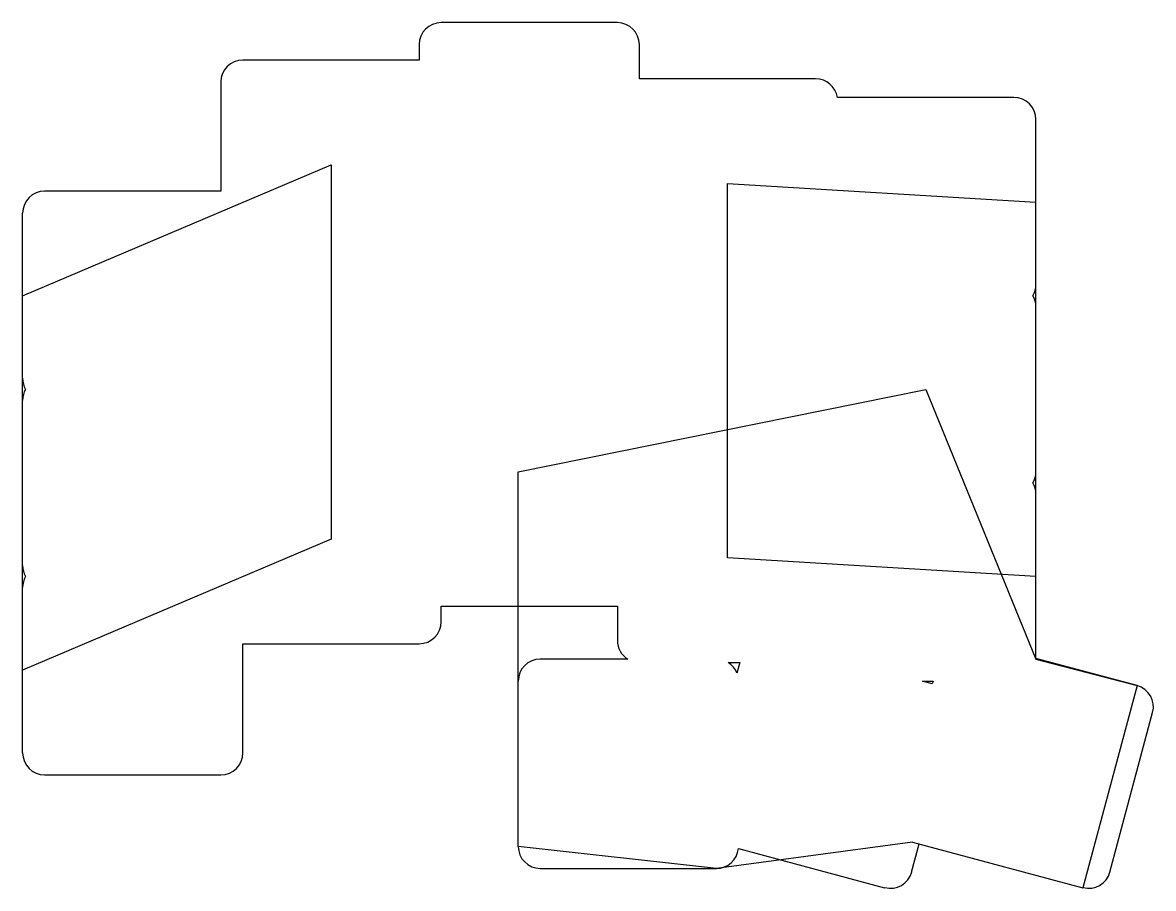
# Model space of a CAD drawing. Header units: millimetres. Extents: x -10 to 93, y -20 to 59.
import ezdxf

# ---------------------------------------------------------------- set-up
doc = ezdxf.new("R2010")
doc.units = ezdxf.units.MM

msp = doc.modelspace()

# ---------------------------------------------------------------- linework, layer by layer
for p, q in [((44, 58.8), (28, 58.8)), ((26, 56.8), (26, 55.4)), ((46, 53.7), (46, 56.8)), ((26, 55.4), (10, 55.4)), ((8, 53.4), (8, 43.5)), ((62, 53.7), (46, 53.7)), ((80, 52), (64, 52)), ((82, 1.07), (82, 50)), ((-10, 34), (18, 45.9)), ((18, 45.9), (18, 11.9)), ((54, 44.2), (82, 42.5)), ((54, 10.2), (54, 44.2)), ((8, 43.5), (-8, 43.5)), ((-10, -7.5), (-10, 41.5)), ((35, 18), (72, 25.5)), ((72, 25.5), (82, 1)), ((35, -16), (35, 18)), ((18, 11.9), (-10, 0)), ((82, 8.5), (54, 10.2)), ((28, 4.4), (28, 5.8)), ((28, 5.8), (44, 5.8)), ((44, 5.8), (44, 2.7)), ((10, -7.5), (10, 2.4)), ((10, 2.4), (26, 2.4)), ((91.19, -1.39), (82, 1.07)), ((44.95, 1), (37, 1)), ((54.05, 0.7), (55.11, 0.7)), ((55.11, 0.7), (54.86, -0.26)), ((82, 1), (91.19, -1.39)), ((71.71, -1), (72.66, -1)), ((72.59, -1.24), (71.71, -1)), ((72.66, -1), (72.59, -1.24)), ((91.19, -1.39), (86.27, -19.75)), ((88.72, -18.33), (92.6, -3.84)), ((-8, -9.5), (8, -9.5)), ((53, -18), (35, -16)), ((70.81, -15.61), (53, -18)), ((54.99, -16.19), (68.27, -19.75)), ((70.72, -18.33), (71.41, -15.76)), ((70.81, -15.61), (86.27, -19.75)), ((37, -18), (53, -18))]:
    msp.add_line(p, q)
for centre, start, end in [((28, 56.8), 90, 180), ((44, 56.8), 0, 90), ((10, 53.4), 90, 180), ((62, 51.7), 8.6232, 90), ((64, 50), 90, 90.6477), ((80, 50), 0, 90), ((-8, 41.5), 90, 180), ((80, 35), 330, 360), ((80, 33), 0, 30), ((-8, 26.5), 180, 210), ((-8, 24.5), 150, 180), ((80, 18), 330, 360), ((80, 16), 0, 30), ((-8, 9.5), 180, 210), ((-8, 7.5), 150, 180), ((26, 4.4), 270, 360), ((46, 2.7), 180, 238.2117), ((37, -1), 90, 180), ((53, -1), 21.8507, 58.2117), ((90.67, -3.33), 345, 75), ((-8, -7.5), 180, 270), ((8, -7.5), 270, 360), ((37, -16), 180, 270), ((53, -16), 270, 354.5738), ((68.79, -17.81), 255, 345), ((86.79, -17.81), 255, 345)]:
    msp.add_arc(centre, 2, start, end)

doc.saveas('drawing.dxf')
